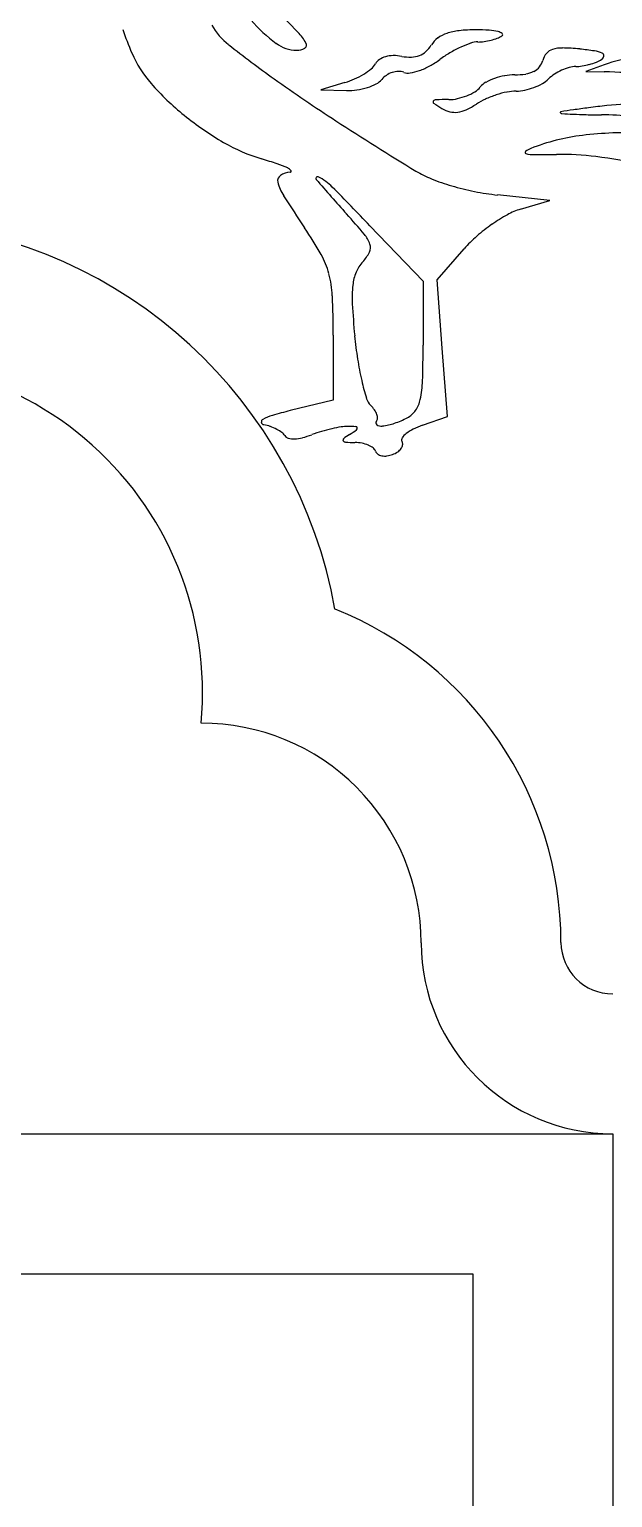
# Model space of a CAD drawing. Header units: millimetres. Extents: x 56222 to 3066687, y -650199 to -121287.
# Drawn here: x 140540.12 to 140544.29, y -185740.97 to -185730.47 of the extents above; entities that cross this region are included whole.
import ezdxf

# ---------------------------------------------------------------- set-up
doc = ezdxf.new("R2010")
doc.units = ezdxf.units.MM
doc.header["$MEASUREMENT"] = 0
doc.layers.add('$TD_AUDIT_GENERATED_(A0BDF17)', color=32, linetype='Continuous', lineweight=30)

msp = doc.modelspace()

# ---------------------------------------------------------------- linework, layer by layer
at = {"layer": '$TD_AUDIT_GENERATED_(A0BDF17)', "linetype": 'Continuous', "lineweight": 25, "ltscale": 2}
for p, q in [((140544.205, -185730.736), (140544.102, -185730.774)), ((140542.378, -185730.853), (140542.206, -185730.904)), ((140544.102, -185730.774), (140544.232, -185730.777)), ((140542.206, -185730.904), (140542.389, -185730.909)), ((140543.843, -185731.697), (140543.47, -185731.656)), ((140543.634, -185731.758), (140543.843, -185731.697)), ((140542.557, -185731.877), (140542.937, -185732.274)), ((140543.037, -185732.264), (140543.231, -185732.042)), ((140542.937, -185732.274), (140542.937, -185732.732)), ((140543.074, -185732.752), (140543.037, -185732.264)), ((140542.294, -185732.66), (140542.294, -185733.124)), ((140543.112, -185733.241), (140543.074, -185732.752)), ((140542.294, -185733.124), (140541.987, -185733.199)), ((140542.932, -185733.303), (140543.112, -185733.241)), ((140535.109, -185738.371), (140544.293, -185738.371)), ((140544.293, -185738.371), (140544.293, -185768.291)), ((140536.109, -185739.371), (140543.293, -185739.371)), ((140536.109, -185739.371), (140543.293, -185739.371)), ((140540.201, -185739.371), (140543.293, -185739.371)), ((140543.293, -185739.371), (140543.293, -185746.956))]:
    msp.add_line(p, q, dxfattribs=at)
for centre, radius, start, end in [((140530.543, -185741.608), 15.992, 44.0226, 44.9999), ((140541.843, -185730.205), 0.48, 209.6354, 231.7348), ((140542.665, -185729.554), 1.283, 221.6369, 232.5551), ((140543.636, -185729.479), 3.016, 199.2425, 202.6763), ((140541.775, -185730.753), 0.372, 29.3634, 44.0226), ((140543.151, -185730.681), 0.183, 126.6604, 148.0146), ((140543.18, -185730.72), 0.231, 108.6886, 126.6604), ((140543.232, -185730.874), 0.393, 95.5069, 108.6885), ((140543.316, -185731.746), 1.27, 89.9998, 95.507), ((140543.316, -185731.937), 1.461, 86.3668, 90), ((140543.304, -185730.083), 0.481, 278.3675, 284.2876), ((140543.383, -185730.883), 0.405, 76.9337, 86.3668), ((140543.312, -185730.116), 0.448, 284.2876, 290.33), ((140543.406, -185730.371), 0.176, 290.3301, 302.4711), ((140543.46, -185730.551), 0.0639, 48.6738, 76.9335), ((140543.496, -185730.51), 0.0101, 302.4709, 48.6737), ((140541.576, -185730.34), 0.782, 202.6764, 221.5793), ((140546.922, -185723.767), 8.68, 231.7348, 234.4179), ((140542.033, -185730.379), 0.243, 232.5551, 269.9998), ((140542.033, -185730.512), 0.11, 269.9999, 301.2968), ((140542.076, -185730.583), 0.0266, 301.2968, 29.3633), ((140542.725, -185730.866), 0.206, 90.5769, 106.0763), ((140542.726, -185730.971), 0.311, 79.1777, 90.5768), ((140542.848, -185730.498), 0.173, 271.5649, 290.9756), ((140542.855, -185730.516), 0.154, 290.9756, 311.7519), ((140542.815, -185730.471), 0.213, 311.7519, 328.0147), ((140543.549, -185731.356), 0.83, 120.4882, 126.4766), ((140543.567, -185731.386), 0.865, 114.6842, 120.4882), ((140543.514, -185731.271), 0.738, 108.6832, 114.6842), ((140543.33, -185730.728), 0.166, 90.4898, 108.6832), ((140543.326, -185730.234), 0.329, 270.4898, 278.3677), ((140543.915, -185730.726), 0.126, 139.5792, 165.3449), ((140543.889, -185730.704), 0.0922, 106.9938, 139.5791), ((140543.929, -185730.834), 0.228, 88.6957, 106.9939), ((140543.895, -185732.316), 1.711, 84.5523, 88.6957), ((140543.87, -185732.578), 1.973, 81.4764, 84.5524), ((140544.133, -185730.825), 0.201, 65.0031, 81.4765), ((140544.747, -185732.228), 1.588, 93.1786, 109.9671), ((140544.209, -185730.661), 0.0204, 353.9094, 65.0031), ((140542.259, -185730.378), 0.486, 301.4735, 309.2092), ((140542.489, -185730.66), 0.122, 309.209, 330.7673), ((140542.677, -185730.765), 0.0928, 124.2854, 150.7673), ((140542.711, -185730.815), 0.153, 106.0763, 124.2854), ((140542.844, -185730.356), 0.315, 259.1777, 271.5649), ((140542.776, -185730.389), 0.401, 279.782, 289.5711), ((140542.737, -185730.279), 0.518, 289.5711, 298.5324), ((140542.694, -185730.2), 0.608, 298.5324, 306.4766), ((140543.671, -185730.659), 0.128, 297.2793, 320.7006), ((140543.678, -185730.664), 0.119, 320.7007, 345.3449), ((140544.09, -185731.12), 0.391, 114.5235, 123.1969), ((140544.082, -185731.103), 0.372, 105.685, 114.5234), ((140544.03, -185730.918), 0.18, 90.4816, 105.685), ((140544.026, -185730.438), 0.3, 270.4815, 279.4207), ((140543.992, -185730.235), 0.505, 279.4206, 285.4712), ((140543.996, -185730.251), 0.49, 285.4713, 291.5791), ((140544.092, -185730.493), 0.229, 291.5791, 302.3531), ((140544.198, -185730.66), 0.0315, 302.3531, 353.9094), ((140542.527, -185729.496), 2.054, 221.5793, 230.7754), ((140548.378, -185721.732), 11.182, 234.4179, 237.1579), ((140542.216, -185730.312), 0.564, 286.6342, 294.1286), ((140542.21, -185730.298), 0.58, 294.1285, 301.4736), ((140542.42, -185730.51), 0.397, 287.3977, 297.2978), ((140542.543, -185730.749), 0.128, 297.2978, 320.3097), ((140542.756, -185730.926), 0.149, 123.1389, 140.3096), ((140542.77, -185730.946), 0.174, 107.803, 123.139), ((140542.765, -185730.932), 0.159, 91.7825, 107.8029), ((140542.763, -185730.872), 0.0994, 69.0063, 91.7826), ((140542.83, -185730.7), 0.0856, 249.0062, 279.782), ((140543.457, -185730.977), 0.145, 119.3877, 140.3097), ((140543.582, -185731.199), 0.399, 109.5846, 119.3876), ((140543.603, -185731.259), 0.462, 100.31, 109.5845), ((140543.592, -185731.199), 0.401, 89.9998, 100.31), ((140543.592, -185730.301), 0.497, 269.9999, 279.0918), ((140543.64, -185730.597), 0.196, 279.0918, 297.2794), ((140543.579, -185730.49), 0.426, 290.728, 299.6783), ((140543.687, -185730.68), 0.208, 299.6783, 314.9999), ((140544.018, -185731.01), 0.259, 123.197, 134.9998), ((140544.127, -185735.427), 4.652, 84.9952, 88.7019), ((140542.401, -185730.465), 0.445, 268.4256, 278.1314), ((140542.397, -185730.437), 0.473, 278.1314, 287.3978), ((140543.029, -185731.001), 0.0245, 92.1446, 142.6591), ((140543.16, -185734.501), 3.527, 90.6629, 92.1446), ((140543.116, -185730.65), 0.325, 270.663, 282.0664), ((140543.097, -185730.562), 0.414, 282.0664, 291.564), ((140543.112, -185730.601), 0.373, 291.564, 301.4634), ((140543.225, -185730.785), 0.157, 301.4633, 320.3098), ((140543.575, -185731.399), 0.469, 114.2486, 123.2337), ((140543.692, -185731.66), 0.755, 107.9559, 114.2486), ((140543.682, -185731.629), 0.723, 101.5793, 107.9559), ((140543.603, -185731.24), 0.325, 89.9999, 101.5794), ((140543.603, -185730.617), 0.297, 269.9999, 281.9446), ((140543.571, -185730.469), 0.448, 281.9445, 290.728), ((140543.018, -185730.993), 0.0102, 142.6591, 236.7929), ((140543.734, -185729.898), 1.318, 236.7929, 239.8104), ((140543.187, -185730.838), 0.231, 239.8104, 255.3581), ((140543.166, -185730.919), 0.147, 255.3581, 277.1725), ((140543.16, -185730.868), 0.198, 277.1726, 295.3417), ((140542.985, -185730.499), 0.607, 295.3417, 303.2337), ((140543.922, -185731.067), 0.00416, 99.2634, 214.2698), ((140543.93, -185731.062), 0.0132, 214.2696, 266.3758), ((140545.526, -185740.899), 9.967, 98.7348, 99.2633), ((140544.421, -185723.313), 7.777, 266.3758, 266.9686), ((140544.179, -185727.877), 3.206, 266.9686, 268.6506), ((140544.594, -185734.835), 3.831, 97.1019, 98.7348), ((140545.104, -185738.927), 7.955, 96.1565, 97.1019), ((140544.489, -185733.223), 2.218, 82.4945, 96.1564), ((140542.597, -185729.41), 2.164, 230.7754, 239.8369), ((140557.582, -185707.473), 28.154, 237.1579, 238.5327), ((140544.243, -185725.165), 5.919, 268.6506, 269.7135), ((140544.201, -185733.481), 2.397, 79.5195, 89.7135), ((140542.133, -185730.208), 1.241, 239.8369, 253.5785), ((140544.256, -185732.714), 1.494, 96.9186, 111.5275), ((140544.384, -185733.768), 2.556, 87.1473, 96.9186), ((140543.674, -185731.353), 0.00843, 128.5332, 256.7366), ((140543.764, -185731.465), 0.152, 111.5275, 128.5332), ((140543.732, -185731.108), 0.26, 256.7365, 269.8557), ((140543.754, -185722.344), 9.024, 269.8558, 270.8706), ((140543.922, -185733.38), 2.013, 82.8367, 90.8706), ((140543.601, -185735.932), 4.585, 78.494, 82.8367), ((140540.921, -185734.321), 3.046, 71.3786, 73.5785), ((140541.658, -185732.133), 0.738, 65.0711, 71.3787), ((140541.993, -185731.635), 0.141, 92.6391, 123.1439), ((140541.942, -185731.521), 0.0629, 37.6778, 65.071), ((140541.987, -185731.487), 0.00704, 272.639, 37.6777), ((140543.256, -185730.881), 0.709, 238.5328, 248.5335), ((140541.941, -185731.554), 0.0448, 123.1439, 194.4227), ((140542.225, -185731.481), 0.338, 194.4226, 212.4332), ((140542.182, -185731.538), 0.012, 63.2514, 220.566), ((140551.511, -185723.551), 12.293, 220.566, 222.0958), ((140542.014, -185731.871), 0.385, 44.7661, 63.2515), ((140527.103, -185746.661), 21.387, 43.7314, 44.7662), ((140543.61, -185729.981), 1.677, 248.5335, 253.7921), ((140543.681, -185729.734), 1.934, 253.7922, 258.7669), ((140550.621, -185726.146), 10.286, 212.4332, 213.9577), ((140543.674, -185729.774), 1.894, 258.767, 263.8208), ((140538.38, -185735.414), 5.403, 40.0309, 42.0958), ((140544.124, -185732.854), 1.207, 118.9691, 125.1463), ((140543.767, -185732.209), 0.47, 106.481, 118.969), ((140538.989, -185735.211), 3.37, 10.1251, 84.7312), ((140539.69, -185733.508), 2.893, 29.512, 33.9578), ((140544.185, -185732.94), 1.313, 125.1464, 131.168), ((140542.352, -185732.077), 0.215, 18.6785, 40.0309), ((140542.487, -185732.032), 0.0736, 333.4034, 18.6786), ((140543.947, -185732.669), 0.952, 131.1679, 138.831), ((140541.701, -185732.369), 0.582, 14.9184, 29.512), ((140542.275, -185731.926), 0.311, 317.8551, 333.4033), ((140541.545, -185732.411), 0.743, 2.5607, 14.9184), ((140542.768, -185732.338), 0.336, 157.5451, 173.796), ((140542.698, -185732.309), 0.26, 137.8552, 157.5452), ((140543.251, -185732.39), 0.822, 173.7959, 183.1838), ((140535.985, -185732.66), 6.309, 359.9999, 2.5607), ((140548.582, -185732.094), 6.161, 183.1838, 185.3097), ((140545.261, -185732.402), 2.826, 185.3098, 188.7282), ((140534.596, -185732.732), 8.341, 358.2448, 359.9999), ((140538.989, -185735.211), 2.37, 354.5992, 105.1906), ((140544.527, -185732.515), 2.083, 188.7283, 193.0254), ((140544.333, -185732.56), 1.884, 193.0255, 196.9533), ((140542.211, -185732.965), 0.722, 347.7005, 358.2449), ((140542.653, -185733.072), 0.128, 196.9533, 224.9999), ((140542.402, -185733.323), 0.227, 34.5549, 44.9998), ((140542.699, -185733.071), 0.223, 325.5821, 347.7004), ((140541.799, -185733.279), 0.0192, 117.8259, 191.1586), ((140541.801, -185733.278), 0.0217, 191.1586, 258.2143), ((140541.964, -185733.592), 0.373, 106.285, 117.8261), ((140542.744, -185736.263), 3.156, 103.8883, 106.2851), ((140542.474, -185733.273), 0.14, 19.5602, 34.5549), ((140542.614, -185733.286), 0.0161, 135, 236.7288), ((140542.583, -185733.255), 0.0276, 314.9999, 0.004), ((140542.526, -185733.255), 0.0847, 0.004, 19.5603), ((140542.54, -185732.72), 0.601, 288.7265, 298.1549), ((140542.745, -185733.103), 0.167, 298.1548, 325.5821), ((140541.724, -185733.648), 0.356, 70.3103, 78.2143), ((140541.721, -185733.658), 0.366, 62.5738, 70.3104), ((140541.749, -185733.605), 0.306, 54.3914, 62.5739), ((140541.88, -185733.421), 0.0804, 32.2744, 54.3914), ((140541.983, -185733.356), 0.041, 212.2745, 255.9506), ((140542.007, -185733.122), 0.279, 271.9984, 283.9976), ((140541.93, -185732.816), 0.594, 283.9977, 290.8166), ((140542.494, -185734.297), 0.991, 106.641, 110.8167), ((140542.556, -185734.507), 1.209, 103.0453, 106.6411), ((140542.527, -185734.381), 1.08, 99.3851, 103.0453), ((140542.397, -185733.595), 0.283, 89.4792, 99.3852), ((140542.761, -185733.911), 0.645, 122.8724, 127.6144), ((140542.389, -185734.458), 1.146, 86.7025, 89.4792), ((140541.613, -185732.135), 1.47, 302.8724, 305.193), ((140542.455, -185733.324), 0.0109, 10.6347, 86.7024), ((140542.452, -185733.325), 0.0135, 305.193, 10.6347), ((140542.638, -185733.249), 0.0606, 236.7287, 276.2822), ((140542.6, -185732.896), 0.415, 276.2822, 288.7265), ((140542.902, -185733.472), 0.139, 128.5085, 146.1012), ((140542.991, -185733.584), 0.282, 116.3151, 128.5085), ((140543.124, -185733.853), 0.582, 109.2185, 116.315), ((140542.011, -185733.243), 0.158, 255.9506, 271.9984), ((140542.374, -185733.409), 0.0111, 127.6145, 214.0993), ((140542.383, -185733.402), 0.0222, 214.0992, 266.9954), ((140542.46, -185731.933), 1.494, 266.9955, 269.595), ((140542.448, -185733.703), 0.276, 79.1701, 89.5949), ((140542.458, -185733.651), 0.223, 66.9371, 79.17), ((140542.481, -185733.596), 0.163, 52.8126, 66.9371), ((140542.55, -185733.505), 0.0494, 18.4349, 52.8125), ((140542.635, -185733.477), 0.04, 198.4349, 236.1158), ((140542.654, -185733.344), 0.181, 290.9935, 303.941), ((140542.698, -185733.409), 0.102, 303.9409, 323.8644), ((140542.731, -185733.434), 0.0602, 323.8645, 350.7653), ((140542.806, -185733.408), 0.0233, 146.1012, 211.7174), ((140542.757, -185733.438), 0.0343, 350.7652, 31.7172), ((140542.655, -185733.446), 0.0769, 236.1159, 259.2294), ((140542.663, -185733.407), 0.117, 259.2293, 277.5799), ((140542.655, -185733.347), 0.177, 277.58, 290.9935), ((140541.351, -185737.006), 2.572, 0.0671, 68.1728), ((140541.351, -185737.006), 1.572, 359.9999, 90.0665), ((140544.293, -185737), 1.37, 180.2432, 269.9999), ((140544.293, -185737), 0.37, 180.4331, 269.9999)]:
    msp.add_arc(centre, radius, start, end, dxfattribs=at)

doc.saveas('drawing.dxf')
